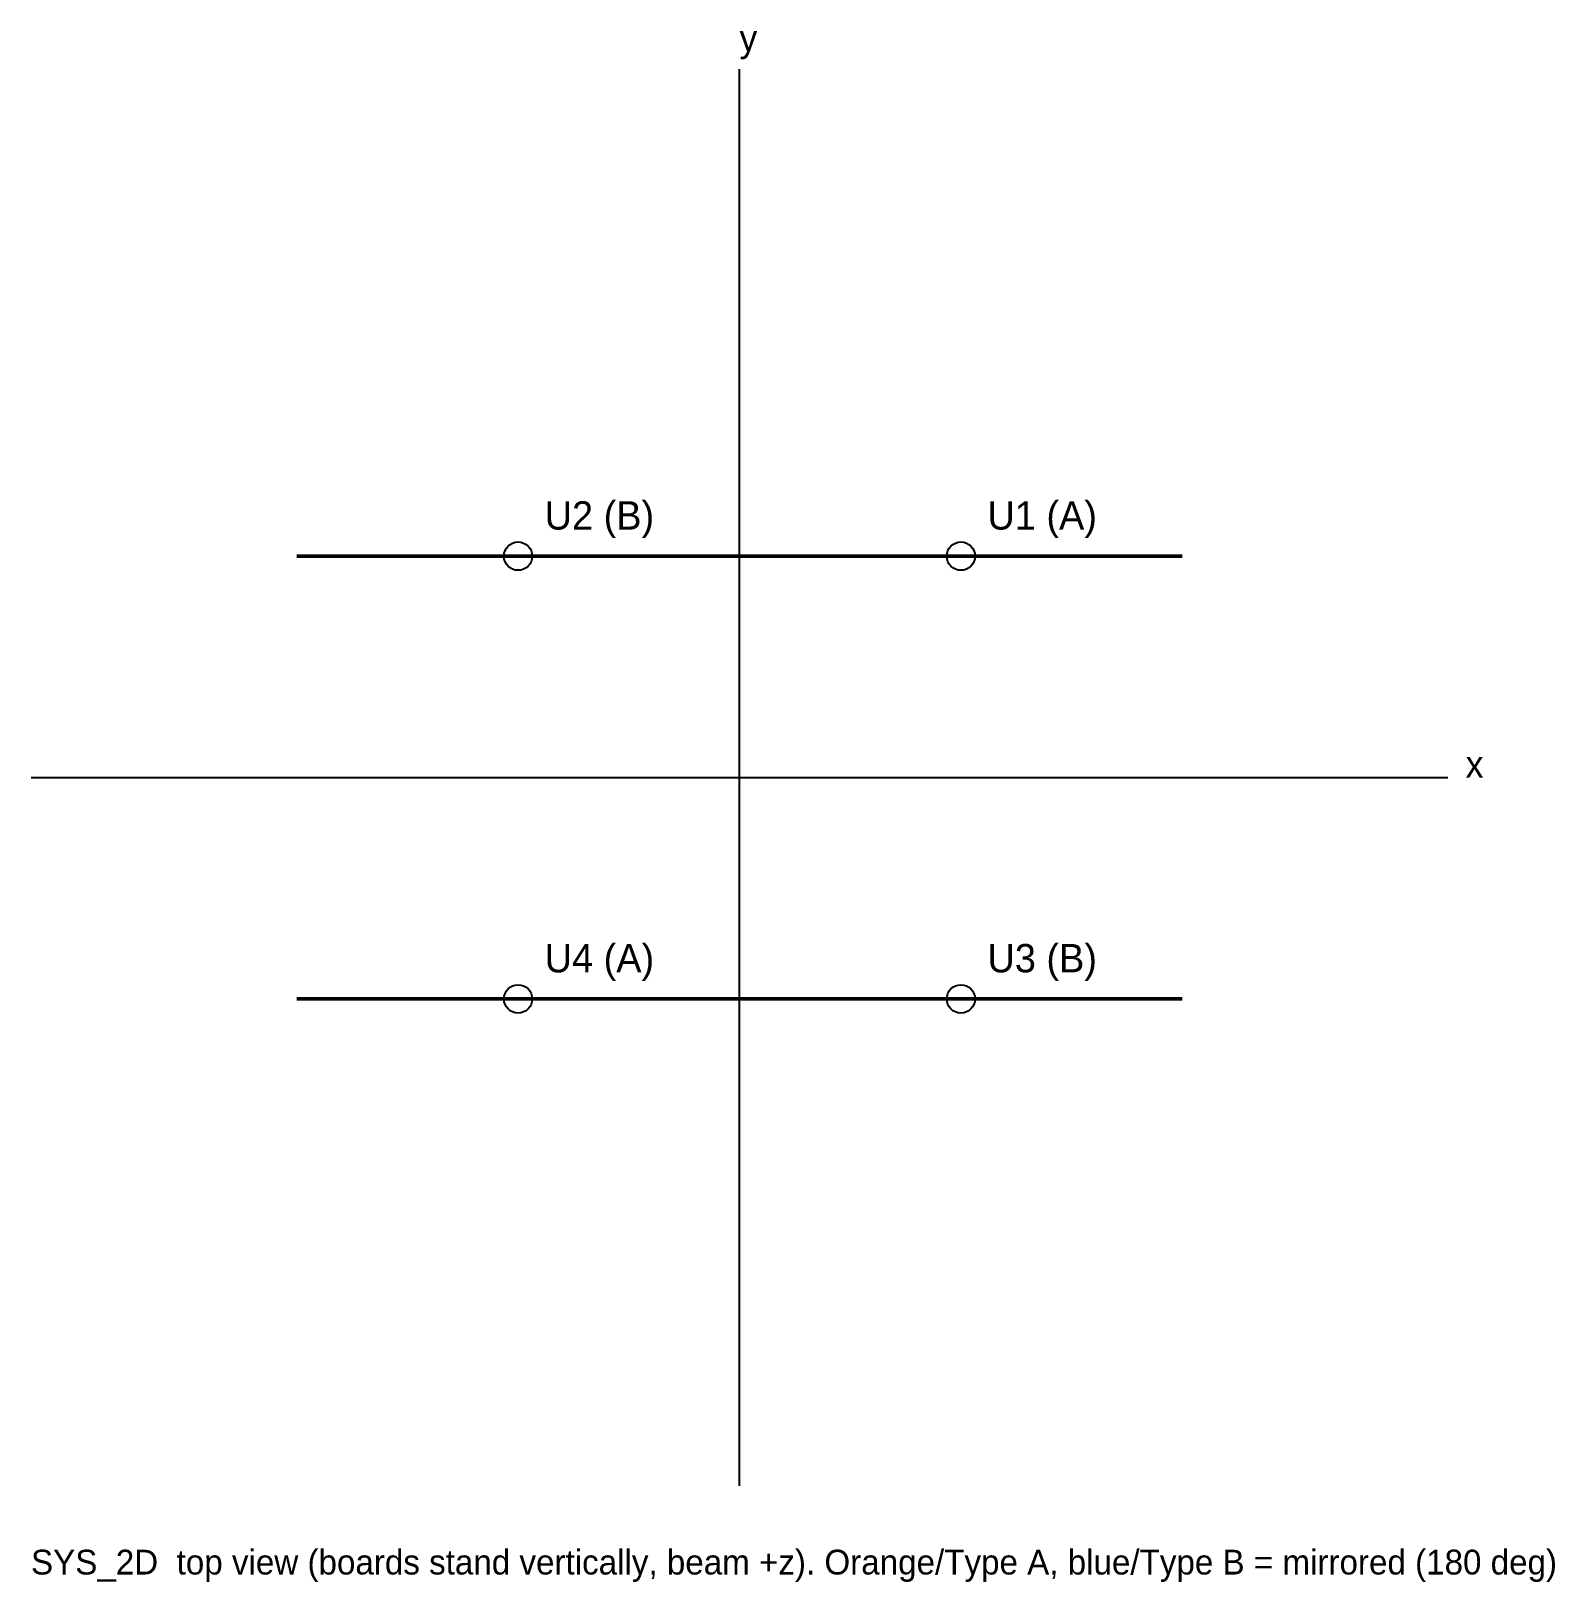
# Model space of a CAD drawing. Header units: millimetres. Extents: x -40 to 46, y -45.4 to 42.2.
import ezdxf

# ---------------------------------------------------------------- set-up
doc = ezdxf.new("R2010")
doc.units = ezdxf.units.MM
for name, color, linetype in [('ANT_PHASE_CENTRE', 1, 'Continuous'), ('AXES', 3, 'Continuous'), ('BOARD_EDGE', 7, 'Continuous'), ('TEXT', 8, 'Continuous')]:
    doc.layers.add(name, color=color, linetype=linetype)

msp = doc.modelspace()

# ---------------------------------------------------------------- linework, layer by layer
at = {"layer": 'ANT_PHASE_CENTRE'}
for centre in [(-12.5, 12.5), (12.5, 12.5), (-12.5, -12.5), (12.5, -12.5)]:
    msp.add_circle(centre, 0.8, dxfattribs=at)
at = {"layer": 'AXES'}
for p, q in [((0, -40), (0, 40)), ((-40, 0), (40, 0))]:
    msp.add_line(p, q, dxfattribs=at)
at = {"layer": 'BOARD_EDGE', "lineweight": 50}
for p, q in [((-25, 12.5), (0, 12.5)), ((0, 12.5), (25, 12.5)), ((-25, -12.5), (0, -12.5)), ((0, -12.5), (25, -12.5))]:
    msp.add_line(p, q, dxfattribs=at)

# ---------------------------------------------------------------- texts
at = {"layer": 'AXES'}
for s, p in [('y', (0, 41)), ('x', (41, 0))]:
    msp.add_text(s, height=1.5, dxfattribs=at).set_placement(p)
at = {"layer": 'TEXT'}
for s, height, p in [('U2 (B)', 1.6, (-11, 14)), ('U1 (A)', 1.6, (14, 14)), ('U4 (A)', 1.6, (-11, -11)), ('U3 (B)', 1.6, (14, -11)), ('SYS_2D  top view (boards stand vertically, beam +z). Orange/Type A, blue/Type B = mirrored (180 deg)', 1.4, (-40, -45))]:
    msp.add_text(s, height=height, dxfattribs=at).set_placement(p)

doc.saveas('drawing.dxf')
